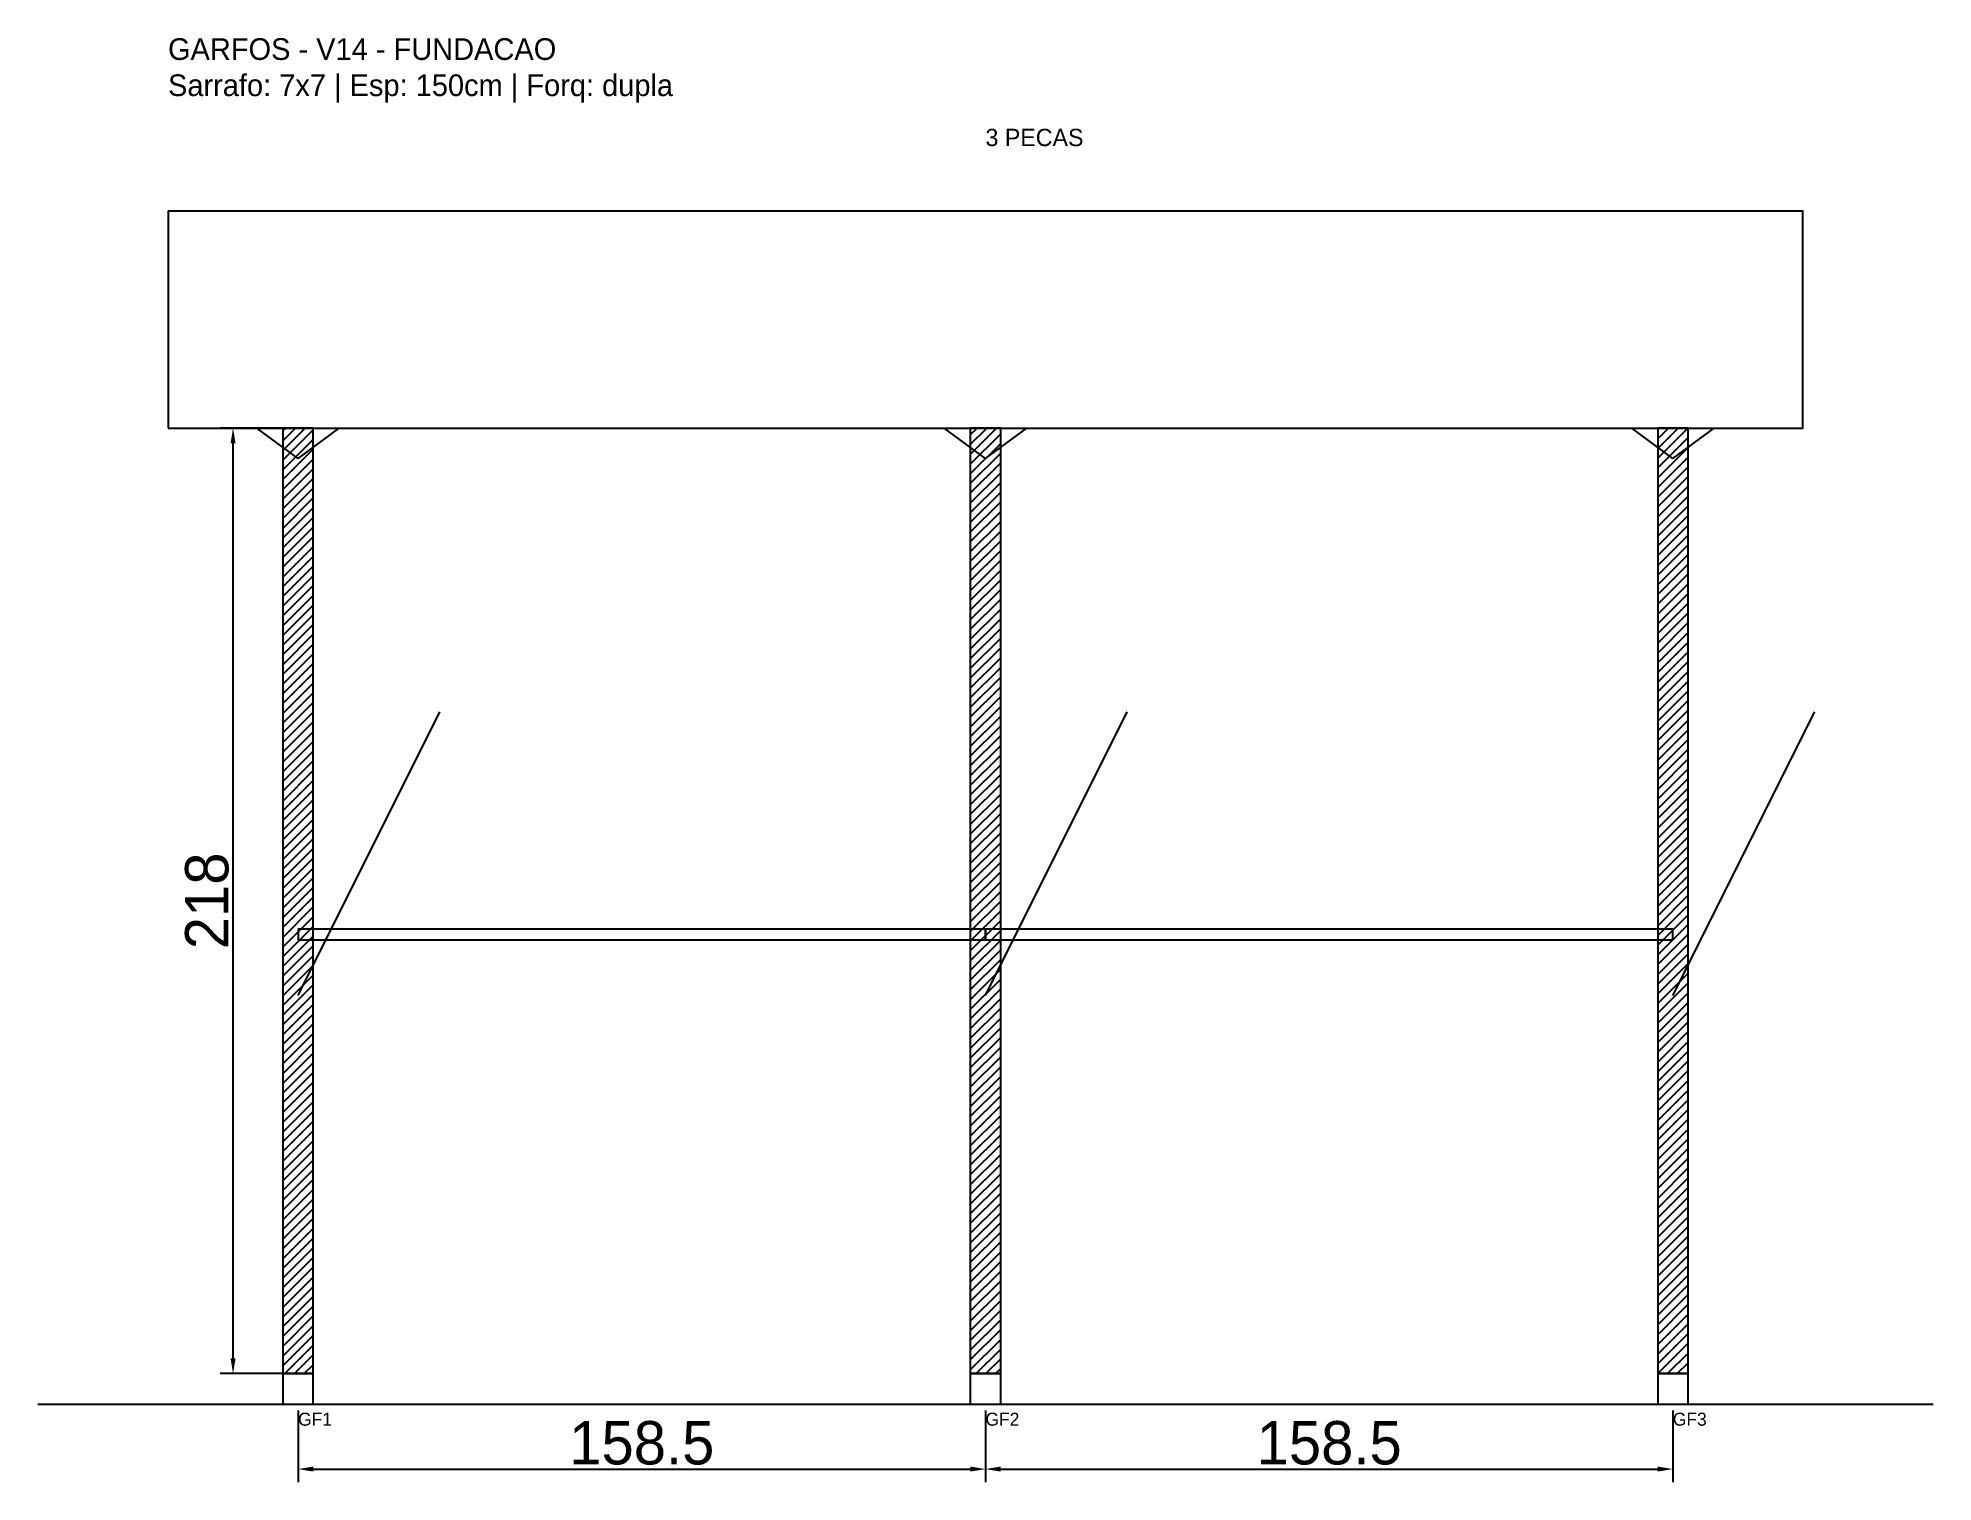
# Model space of a CAD drawing. Header units: metres. Extents: x -30 to 407, y -25 to 308.
import ezdxf

# ---------------------------------------------------------------- set-up
doc = ezdxf.new("R2010")
doc.units = ezdxf.units.M
for name, color, linetype in [('BARRA_ANCORAGEM', 1, 'Continuous'), ('COTA', 241, 'Continuous'), ('GARFOS OK', 3, 'Continuous'), ('NOME DA VIGA', 6, 'Continuous'), ('SARR_7x7', 40, 'Continuous'), ('TIRAS REESCORAMENTO', 252, 'Continuous'), ('VIGAS', 3, 'Continuous')]:
    doc.layers.add(name, color=color, linetype=linetype)
doc.dimstyles.new('EZ DXF', dxfattribs={"dimtxt": 10, "dimasz": 3.5, "dimexe": 3, "dimexo": 1.5, "dimgap": 1, "dimtad": 1, "dimdec": 1, "dimdsep": 46, "dimcen": 2.5, "dimazin": 3, "dimtfac": 1, "dimtmove": 0, "dimatfit": 3})

msp = doc.modelspace()

# ---------------------------------------------------------------- hatches: boundary and pattern name
at = {"layer": 'COTA'}
h = msp.add_hatch(dxfattribs=at)
h.set_pattern_fill('ANSI31', scale=0.5)
h.paths.add_polyline_path([(26.5, 0), (33.5, 0), (33.5, 218), (26.5, 218)])
h = msp.add_hatch(dxfattribs=at)
h.set_pattern_fill('ANSI31', scale=0.5)
h.paths.add_polyline_path([(185, 0), (192, 0), (192, 218), (185, 218)])
h = msp.add_hatch(dxfattribs=at)
h.set_pattern_fill('ANSI31', scale=0.5)
h.paths.add_polyline_path([(343.5, 0), (350.5, 0), (350.5, 218), (343.5, 218)])

# ---------------------------------------------------------------- linework, layer by layer
at = {"layer": 'BARRA_ANCORAGEM'}
for p, q in [((30, 87.2), (62.7, 152.6)), ((188.5, 87.2), (221.2, 152.6)), ((347, 87.2), (379.7, 152.6))]:
    msp.add_line(p, q, dxfattribs=at)
at = {"layer": 'GARFOS OK'}
for p, q in [((30, 211), (20.5, 218)), ((20.5, 218), (39.5, 218)), ((30, 211), (39.5, 218)), ((188.5, 211), (179, 218)), ((179, 218), (198, 218)), ((188.5, 211), (198, 218)), ((347, 211), (337.5, 218)), ((337.5, 218), (356.5, 218)), ((347, 211), (356.5, 218))]:
    msp.add_line(p, q, dxfattribs=at)
at = {"layer": 'GARFOS OK', "linetype": 'CONTINUOUS'}
msp.add_line((-30, -7), (407, -7), dxfattribs=at)
at = {"layer": 'GARFOS OK'}
for points in [[(26.5, 0), (33.5, 0), (33.5, 218), (26.5, 218), (26.5, 0)], [(185, 0), (192, 0), (192, 218), (185, 218), (185, 0)], [(343.5, 0), (350.5, 0), (350.5, 218), (343.5, 218), (343.5, 0)]]:
    msp.add_lwpolyline(points, dxfattribs=at)
at = {"layer": 'SARR_7x7'}
for points in [[(26.5, -7), (33.5, -7), (33.5, 0), (26.5, 0), (26.5, -7)], [(185, -7), (192, -7), (192, 0), (185, 0), (185, -7)], [(343.5, -7), (350.5, -7), (350.5, 0), (343.5, 0), (343.5, -7)]]:
    msp.add_lwpolyline(points, dxfattribs=at)
at = {"layer": 'TIRAS REESCORAMENTO'}
for points in [[(30, 100), (188.5, 100), (188.5, 102.5), (30, 102.5), (30, 100)], [(188.5, 100), (347, 100), (347, 102.5), (188.5, 102.5), (188.5, 100)]]:
    msp.add_lwpolyline(points, dxfattribs=at)
at = {"layer": 'VIGAS'}
msp.add_lwpolyline([(0, 218), (377, 218), (377, 268), (0, 268), (0, 218)], dxfattribs=at)

# ---------------------------------------------------------------- texts
at = {"layer": 'NOME DA VIGA'}
for s, height, p in [('3 PECAS', 4, (188.5, 283)), ('GF1', 3, (30, -12)), ('GF2', 3, (188.5, -12)), ('GF3', 3, (347, -12))]:
    msp.add_text(s, height=height, dxfattribs=at).set_placement(p)
at = {"layer": 'NOME DA VIGA', "insert": (0, 293), "char_height": 5, "attachment_point": 7}
msp.add_mtext('GARFOS - V14 - FUNDACAO\\PSarrafo: 7x7 | Esp: 150cm | Forq: dupla', dxfattribs=at)

# ---------------------------------------------------------------- dimensions: what is measured, and where the dimension line sits
at = {"layer": 'COTA'}
msp.add_linear_dim(base=(15, 0), p1=(30, 0), p2=(30, 218), angle=90, dimstyle='EZ DXF', dxfattribs=at).render()
for base, p1, p2 in [((30, -22), (30, -7), (188.5, -7)), ((188.5, -22), (188.5, -7), (347, -7))]:
    msp.add_linear_dim(base=base, p1=p1, p2=p2, dimstyle='EZ DXF', dxfattribs=at).render()

doc.saveas('drawing.dxf')
